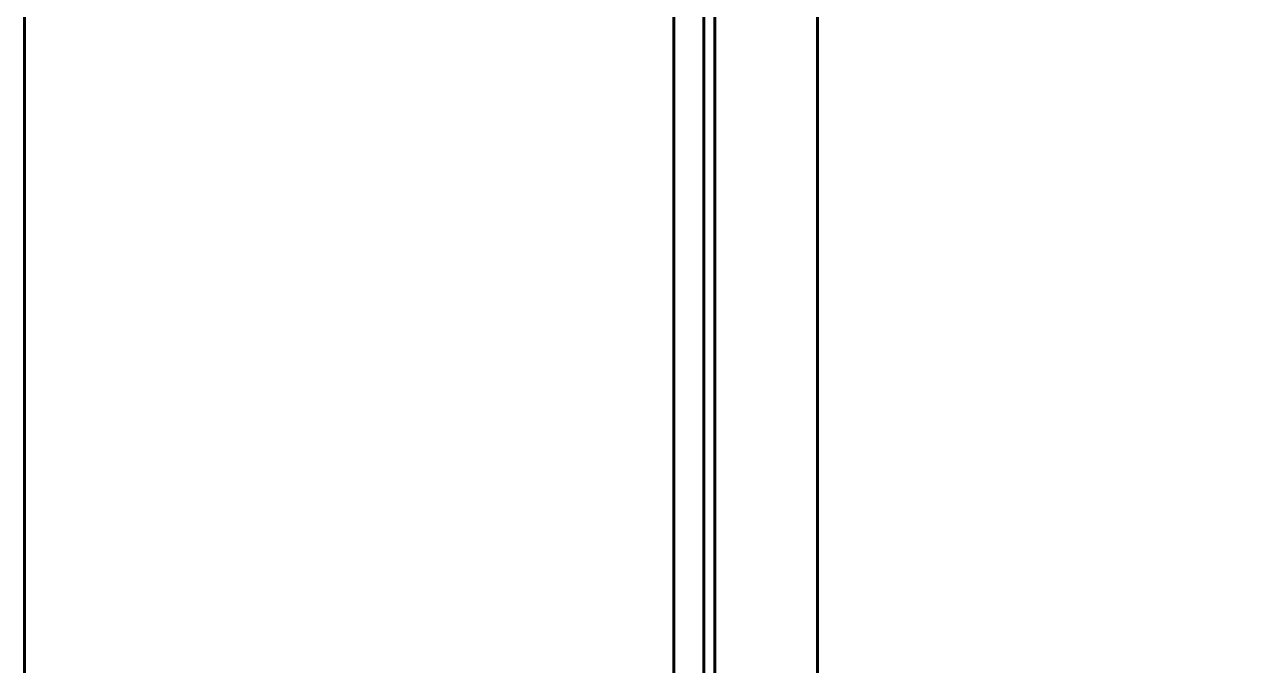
# Model space of a CAD drawing. Header units: millimetres. Extents: x 0 to 3360, y 0 to 297.
# Drawn here: x 1617.53 to 1648.76, y 118.1 to 134.55 of the extents above; entities that cross this region are included whole.
import ezdxf

# ---------------------------------------------------------------- set-up
doc = ezdxf.new("R2010")
doc.units = ezdxf.units.MM
doc.linetypes.add('K5LT_BASIC', pattern=[0])
doc.layers.add('Системный слой', color=7, linetype='Continuous')

msp = doc.modelspace()

# ---------------------------------------------------------------- linework, layer by layer
at = {"layer": 'Системный слой', "color": 5, "linetype": 'K5LT_BASIC', "lineweight": 60, "true_color": 0x0000ff}
for p, q in [((1617.52509, 90.67396), (1617.52509, 240.67396)), ((1634.19175, 107.34063), (1634.19175, 240.67396)), ((1635.24175, 211.42924), (1635.24175, 109.68288)), ((1637.87509, 211.42924), (1637.87509, 109.67396)), ((1634.95842, 107.34063), (1634.95842, 210.54063)), ((1635.24175, 210.12419), (1635.24175, 109.68288)), ((1637.87509, 109.67396), (1637.87509, 210.12419))]:
    msp.add_line(p, q, dxfattribs=at)

doc.saveas('drawing.dxf')
